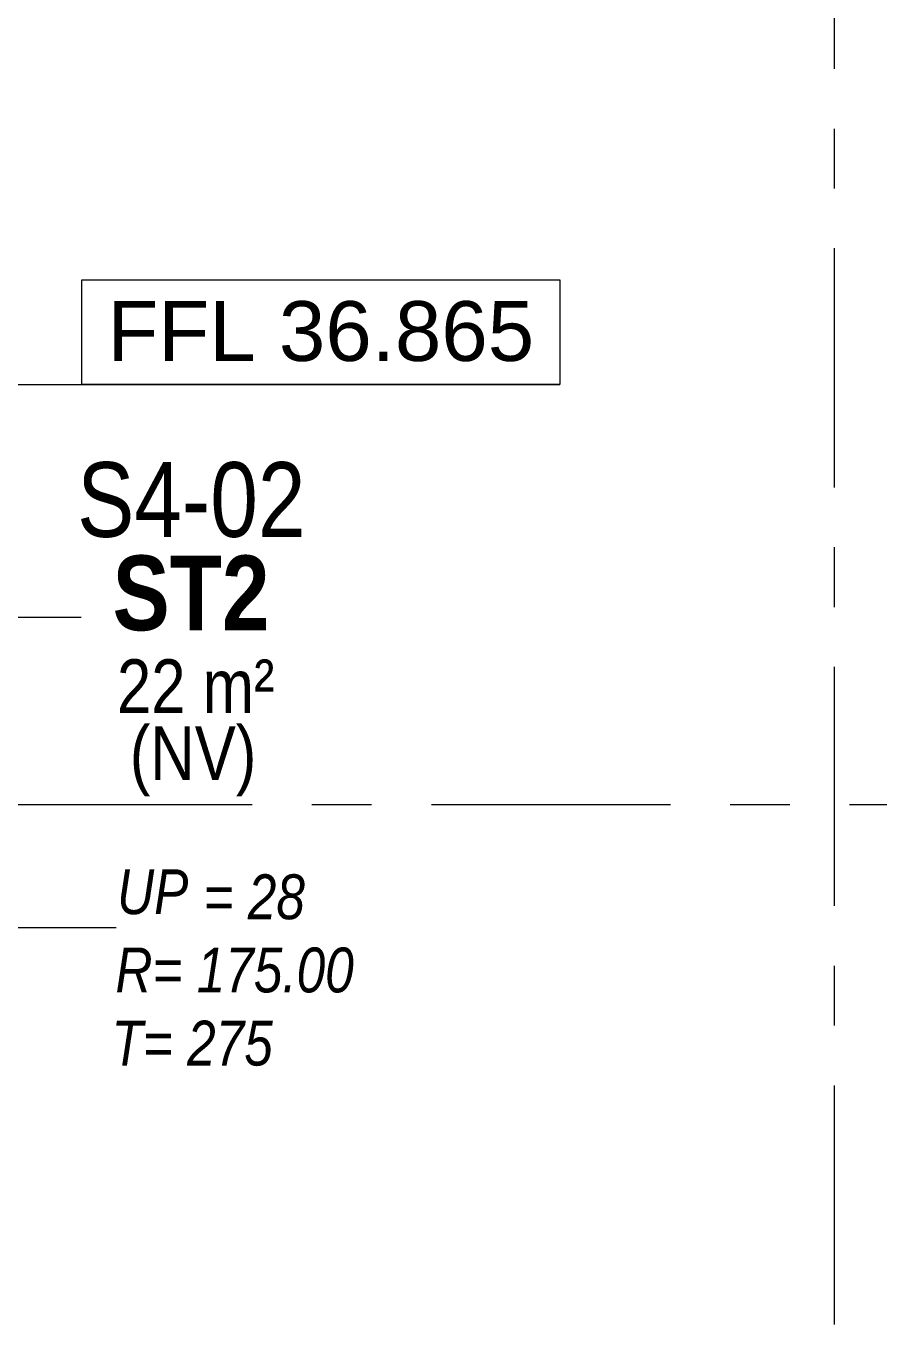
# Model space of a CAD drawing. Header units: millimetres. Extents: x -177800 to -26107, y -132450 to -18386.
# Drawn here: x -41381 to -34246, y -100804 to -89844 of the extents above; entities that cross this region are included whole.
import ezdxf

# ---------------------------------------------------------------- set-up
doc = ezdxf.new("R2010")
doc.units = ezdxf.units.MM
doc.linetypes.add('IDA - Grid Line', pattern=[3500, 2000, -500, 500, -500])
doc.layers.add('A-_ANOT----_D-1', color=6, linetype='Continuous', lineweight=9, true_color=0xff00ff)
doc.layers.add('S-_ANOTGRID_E-1', color=9, linetype='IDA - Grid Line', lineweight=9, true_color=0x808080)
doc.layers.add('A-_ROOMNAME_A', color=7, linetype='Continuous', lineweight=9)
doc.layers.add('S-_STRC----_A-1', color=7, linetype='Continuous', lineweight=9)
doc.styles.add('Arial Narrow', font='ARIALN.TTF', dxfattribs={"height": 625})
doc.styles.add('Arial Narrow_3', font='ARIALN.TTF', dxfattribs={"height": 2.1})
doc.styles.add('Arial Narrow_B_4', font='ARIALNB.TTF', dxfattribs={"height": 625})
doc.styles.add('Arial Narrow_I', font='ARIALNI.TTF', dxfattribs={"height": 1.5})
doc.styles.add('Arial Narrow_I_1', font='ARIALNI.TTF', dxfattribs={"height": 375})
doc.styles.add('Arial_1', font='arial.ttf', dxfattribs={"height": 500})

msp = doc.modelspace()

# ---------------------------------------------------------------- linework, layer by layer
at = {"layer": 'A-_ANOT----_D-1', "extrusion": (0, 0, -1)}
for p, q in [((-40914.8, -92841.1), (-40914.8, -91966.1)), ((-40914.8, -91966.1), (-36914.8, -91966.1)), ((-36914.8, -91966.1), (-36914.8, -92841.1)), ((-36914.8, -92841.1), (-40914.8, -92841.1))]:
    msp.add_line(p, q, dxfattribs=at)
at = {"layer": 'A-_ANOT----_D-1'}
for p, q in [((-43126.7, -92841.1), (-40958.8, -92841.1)), ((-40958.8, -92841.1), (-36914.8, -92841.1))]:
    msp.add_line(p, q, dxfattribs=at)
at = {"layer": 'A-_ROOMNAME_A'}
msp.add_line((-43937.7, -94785.3), (-40922, -94785.3), dxfattribs=at)
at = {"layer": 'S-_ANOTGRID_E-1'}
for p, q in [((-34618.5, -35701.2), (-34618.5, -122559.3)), ((-65990.6, -96352.4), (-26107.5, -96352.4))]:
    msp.add_line(p, q, dxfattribs=at)
at = {"layer": 'S-_STRC----_A-1'}
msp.add_line((-42410.2, -97381.8), (-40629, -97381.8), dxfattribs=at)

# ---------------------------------------------------------------- texts
at = {"layer": 'A-_ANOT----_D-1', "style": 'Arial_1'}
msp.add_text('FFL 36.865', height=500, dxfattribs=at).set_placement((-40702.3, -92643.5))
at = {"layer": 'A-_ROOMNAME_A'}
for s, height, style, p in [('S4-02', 625, 'Arial Narrow', (-40954.4, -94114.8)), ('ST2', 625, 'Arial Narrow_B_4', (-40658, -94895.9)), ('22 m²', 450, 'Arial Narrow_3', (-40621.4, -95588.8)), ('(NV)', 450, 'Arial Narrow_3', (-40514.2, -96148.8))]:
    msp.add_text(s, height=height, dxfattribs=dict(at, style=style)).set_placement(p)
at = {"layer": 'S-_STRC----_A-1', "style": 'Arial Narrow_I_1'}
for s, p in [('      = 28', (-40613.8, -97311.9)), ('R= 175.00', (-40634.5, -97923.8)), ('T= 275', (-40667.2, -98535.6))]:
    msp.add_text(s, height=375, dxfattribs=at).set_placement(p)
at = {"layer": 'S-_STRC----_A-1', "insert": (-40620.9, -96894.7), "char_height": 375, "width": 741.561, "attachment_point": 1, "style": 'Arial Narrow_I'}
msp.add_mtext('UP', dxfattribs=at)

doc.saveas('drawing.dxf')
